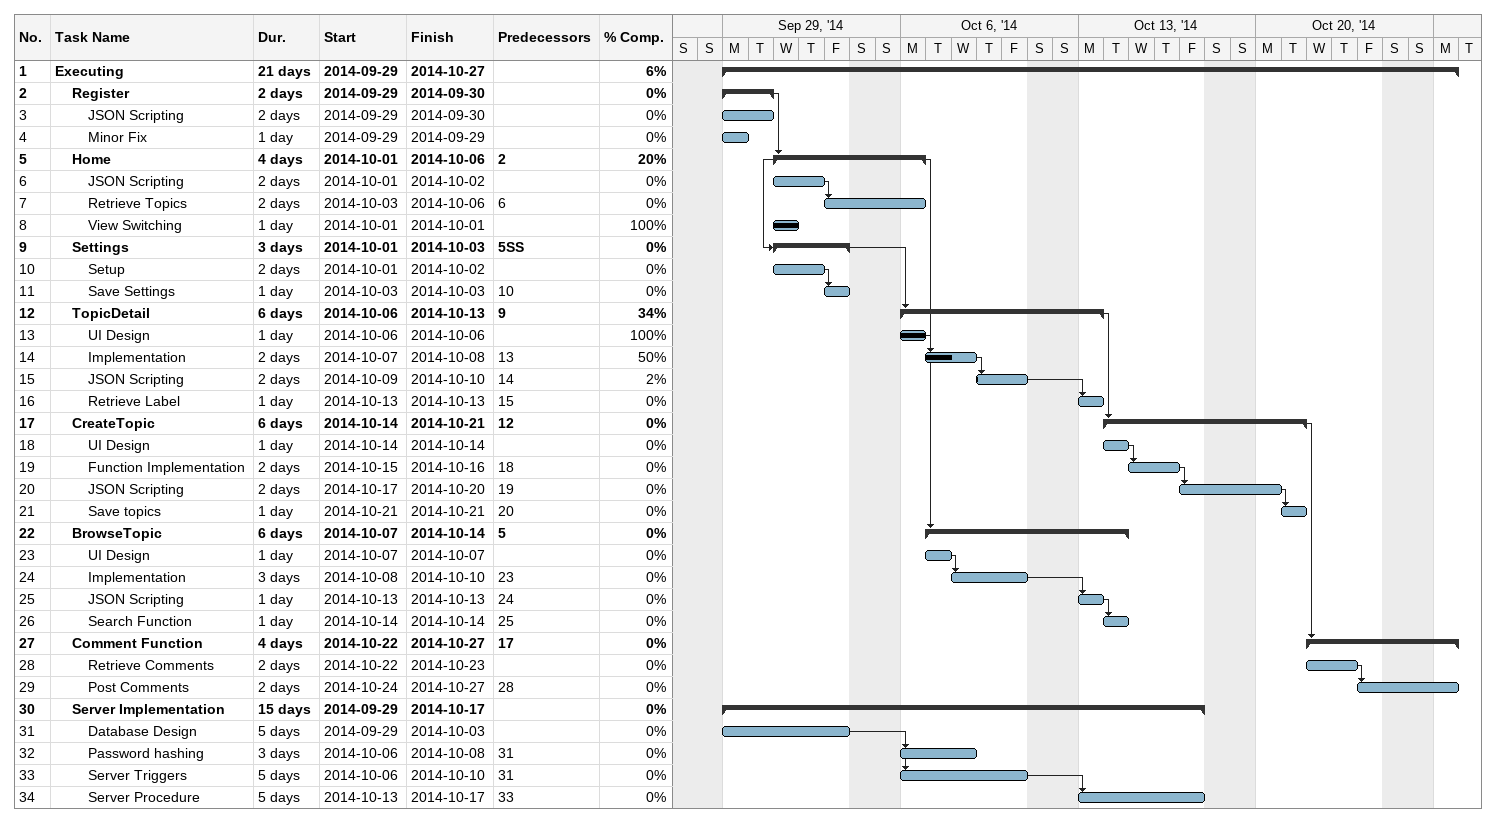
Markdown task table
| ID | Level | Task | Duration | Start | Finish | Predecessors | % complete |
|---|---|---|---|---|---|---|---|
| 1 | 1 | **Executing** | 21d | 2014-09-29 | 2014-10-27 |  | 6 |
| 2 | 2 | **Register** | 2d | 2014-09-29 | 2014-09-30 |  | 0 |
| 3 | 3 | JSON Scripting | 2d | 2014-09-29 | 2014-09-30 |  | 0 |
| 4 | 3 | Minor Fix | 1d | 2014-09-29 | 2014-09-29 |  | 0 |
| 5 | 2 | **Home** | 4d | 2014-10-01 | 2014-10-06 | 2 | 20 |
| 6 | 3 | JSON Scripting | 2d | 2014-10-01 | 2014-10-02 |  | 0 |
| 7 | 3 | Retrieve Topics | 2d | 2014-10-03 | 2014-10-06 | 6 | 0 |
| 8 | 3 | View Switching | 1d | 2014-10-01 | 2014-10-01 |  | 100 |
| 9 | 2 | **Settings** | 3d | 2014-10-01 | 2014-10-03 | 5SS | 0 |
| 10 | 3 | Setup | 2d | 2014-10-01 | 2014-10-02 |  | 0 |
| 11 | 3 | Save Settings | 1d | 2014-10-03 | 2014-10-03 | 10 | 0 |
| 12 | 2 | **TopicDetail** | 6d | 2014-10-06 | 2014-10-13 | 9 | 34 |
| 13 | 3 | UI Design | 1d | 2014-10-06 | 2014-10-06 |  | 100 |
| 14 | 3 | Implementation | 2d | 2014-10-07 | 2014-10-08 | 13 | 50 |
| 15 | 3 | JSON Scripting | 2d | 2014-10-09 | 2014-10-10 | 14 | 2 |
| 16 | 3 | Retrieve Label | 1d | 2014-10-13 | 2014-10-13 | 15 | 0 |
| 17 | 2 | **CreateTopic** | 6d | 2014-10-14 | 2014-10-21 | 12 | 0 |
| 18 | 3 | UI Design | 1d | 2014-10-14 | 2014-10-14 |  | 0 |
| 19 | 3 | Function Implementation | 2d | 2014-10-15 | 2014-10-16 | 18 | 0 |
| 20 | 3 | JSON Scripting | 2d | 2014-10-17 | 2014-10-20 | 19 | 0 |
| 21 | 3 | Save topics | 1d | 2014-10-21 | 2014-10-21 | 20 | 0 |
| 22 | 2 | **BrowseTopic** | 6d | 2014-10-07 | 2014-10-14 | 5 | 0 |
| 23 | 3 | UI Design | 1d | 2014-10-07 | 2014-10-07 |  | 0 |
| 24 | 3 | Implementation | 3d | 2014-10-08 | 2014-10-10 | 23 | 0 |
| 25 | 3 | JSON Scripting | 1d | 2014-10-13 | 2014-10-13 | 24 | 0 |
| 26 | 3 | Search Function | 1d | 2014-10-14 | 2014-10-14 | 25 | 0 |
| 27 | 2 | **Comment Function** | 4d | 2014-10-22 | 2014-10-27 | 17 | 0 |
| 28 | 3 | Retrieve Comments | 2d | 2014-10-22 | 2014-10-23 |  | 0 |
| 29 | 3 | Post Comments | 2d | 2014-10-24 | 2014-10-27 | 28 | 0 |
| 30 | 2 | **Server Implementation** | 15d | 2014-09-29 | 2014-10-17 |  | 0 |
| 31 | 3 | Database Design | 5d | 2014-09-29 | 2014-10-03 |  | 0 |
| 32 | 3 | Password hashing | 3d | 2014-10-06 | 2014-10-08 | 31 | 0 |
| 33 | 3 | Server Triggers | 5d | 2014-10-06 | 2014-10-10 | 31 | 0 |
| 34 | 3 | Server Procedure | 5d | 2014-10-13 | 2014-10-17 | 33 | 0 |
